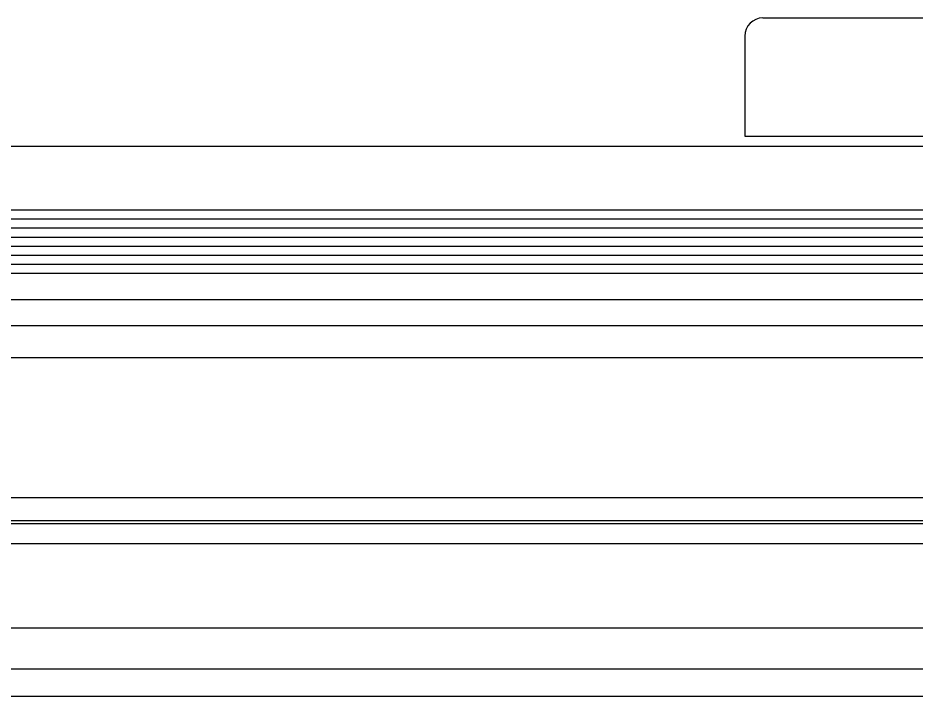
# Model space of a CAD drawing. Extents: x -684 to 208, y -51 to 438.
# Drawn here: x -430.9 to -332.1, y 155.8 to 230.4 of the extents above; entities that cross this region are included whole.
import ezdxf

# ---------------------------------------------------------------- set-up
doc = ezdxf.new("R2010")
doc.units = 0
doc.linetypes.add('CONTINOUS', pattern=[0])
doc.layers.get('0').update_dxf_attribs({"linetype": 'CONTINUOUS'})

msp = doc.modelspace()

# ---------------------------------------------------------------- linework, layer by layer
at = {"color": 7, "linetype": 'CONTINOUS'}
for p, q in [((-348.957, 230.447), (-305.957, 230.447)), ((-350.957, 228.447), (-350.957, 217.447)), ((-350.957, 217.447), (-306.957, 217.447)), ((-506.957, 216.347), (194.043, 216.347)), ((-505.957, 209.326), (193.043, 209.326)), ((-505.957, 208.334), (193.043, 208.334)), ((-505.957, 207.341), (193.043, 207.341)), ((-505.957, 206.348), (193.043, 206.348)), ((-505.957, 205.356), (193.043, 205.356)), ((-505.957, 204.363), (193.043, 204.363)), ((-505.957, 203.371), (193.043, 203.371)), ((-505.957, 202.378), (193.043, 202.378)), ((-506.957, 199.461), (194.043, 199.461)), ((-505.957, 196.597), (193.043, 196.597)), ((-505.957, 193.097), (193.043, 193.097)), ((-508.957, 177.683), (193.043, 177.683)), ((-505.957, 175.147), (193.043, 175.147)), ((-505.957, 174.847), (193.043, 174.847)), ((-508.957, 172.611), (193.043, 172.611)), ((-506.957, 163.347), (194.043, 163.347)), ((-506.957, 158.847), (194.043, 158.847)), ((-505.957, 155.847), (193.043, 155.847))]:
    msp.add_line(p, q, dxfattribs=at)
msp.add_arc((-348.957, 228.447), 2, 90, 180, dxfattribs=at)

doc.saveas('drawing.dxf')
